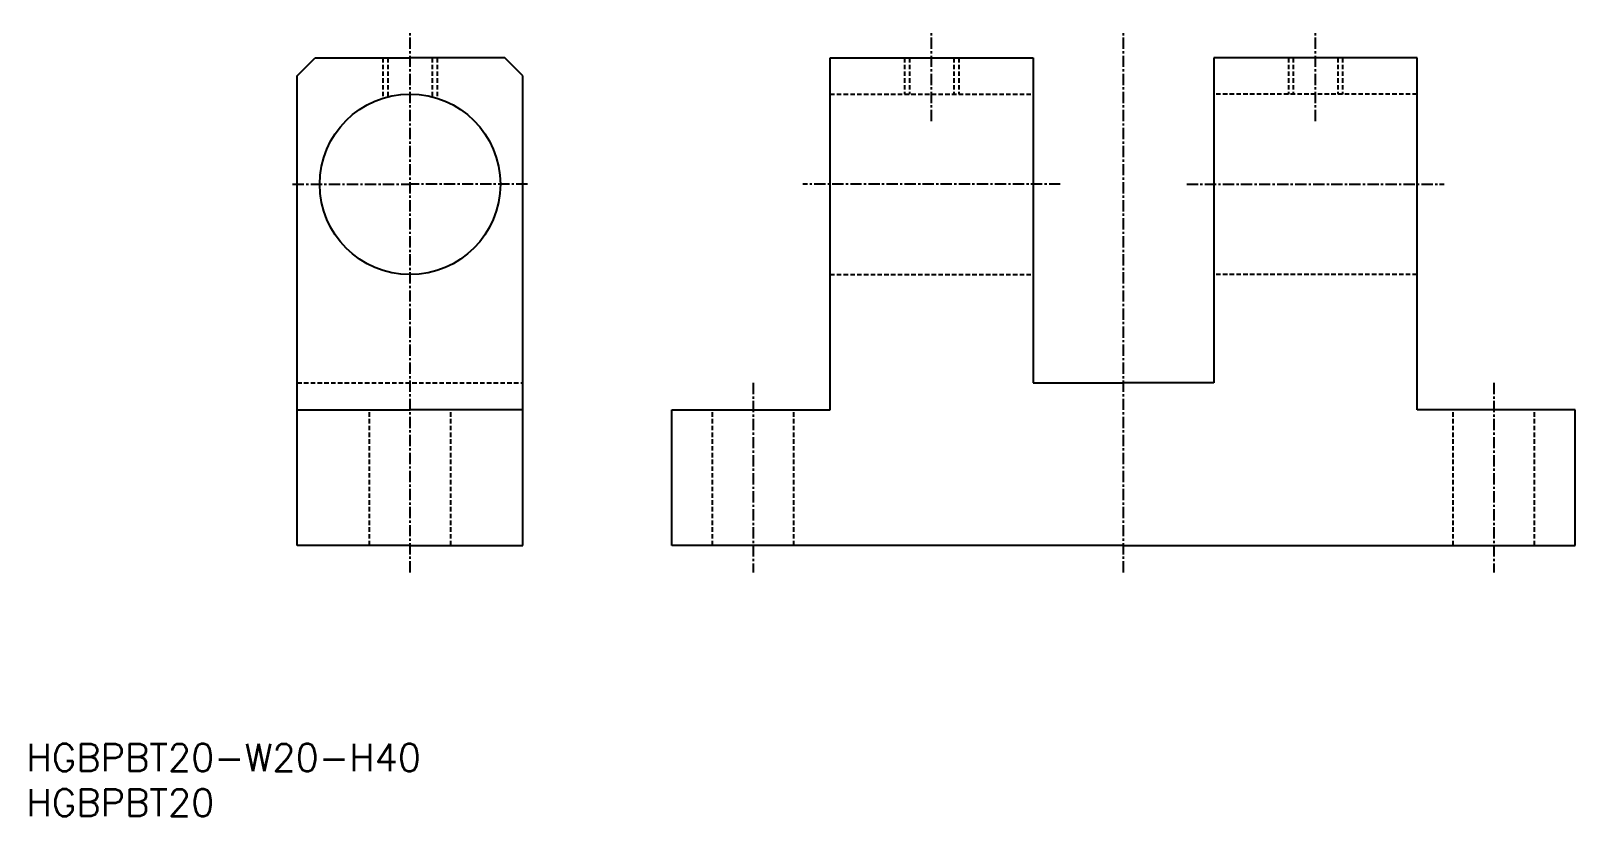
# Model space of a CAD drawing. Extents: x 1 to 171, y 0 to 87.
import ezdxf

# ---------------------------------------------------------------- set-up
doc = ezdxf.new("R2010")
doc.units = 0
doc.linetypes.add('CENTER', pattern=[2, 1.25, -0.25, 0.25, -0.25])
doc.linetypes.add('DASHED', pattern=[0.75, 0.5, -0.25])
doc.layers.get('0').update_dxf_attribs({"linetype": 'CONTINUOUS'})
doc.layers.add('CENTER', color=1, linetype='CENTER')
doc.styles.get("Standard").update_dxf_attribs({"font": 'txt.shx'})

# ---------------------------------------------------------------- blocks, each defined once
blk = doc.blocks.new('*U72')
at = {"color": 7, "linetype": 'CONTINUOUS'}
blk.add_text('HGBPBT20', height=3, dxfattribs=at).set_placement((0, 0))
blk = doc.blocks.new('*U73')
at = {"color": 7, "linetype": 'CONTINUOUS'}
blk.add_text('HGBPBT20-W20-H40', height=3, dxfattribs=at).set_placement((0, 5))

msp = doc.modelspace()

# ---------------------------------------------------------------- linework, layer by layer
for p, q in [((30, 82), (32, 84)), ((32, 84), (42.5, 84)), ((53, 84), (42.5, 84)), ((55, 82), (53, 84)), ((89, 84), (111.5, 84)), ((89, 45), (89, 84)), ((111.5, 84), (111.5, 48)), ((131.5, 84), (131.5, 48)), ((154, 84), (131.5, 84)), ((154, 45), (154, 84)), ((30, 30), (30, 82)), ((55, 30), (55, 82)), ((111.5, 48), (121.5, 48)), ((131.5, 48), (121.5, 48)), ((30, 45), (42.5, 45)), ((55, 45), (42.5, 45)), ((71.5, 30), (71.5, 45)), ((71.5, 45), (89, 45)), ((171.5, 45), (154, 45)), ((171.5, 30), (171.5, 45)), ((42.5, 30), (30, 30)), ((42.5, 30), (55, 30)), ((121.5, 30), (71.5, 30)), ((121.5, 30), (171.5, 30))]:
    msp.add_line(p, q)
at = {"color": 3, "linetype": 'DASHED'}
for p, q in [((39.5, 84), (39.5, 79.5394)), ((40.0415, 84), (40.0415, 79.6931)), ((44.9585, 84), (44.9585, 79.6931)), ((45.5, 84), (45.5, 79.5394)), ((97.25, 84), (97.25, 80)), ((97.7915, 84), (97.7915, 80)), ((102.7085, 84), (102.7085, 80)), ((103.25, 84), (103.25, 80)), ((139.75, 84), (139.75, 80)), ((140.2915, 84), (140.2915, 80)), ((145.2085, 84), (145.2085, 80)), ((145.75, 84), (145.75, 80)), ((89, 80), (111.5, 80)), ((154, 80), (131.5, 80)), ((89, 60), (111.5, 60)), ((154, 60), (131.5, 60)), ((30, 48), (55, 48)), ((38, 30), (38, 45)), ((47, 30), (47, 45)), ((76, 30), (76, 45)), ((85, 30), (85, 45)), ((158, 30), (158, 45)), ((167, 30), (167, 45))]:
    msp.add_line(p, q, dxfattribs=at)
msp.add_circle((42.5, 70), 10)
at = {"layer": 'CENTER', "color": 1, "linetype": 'CENTER'}
for p, q in [((42.5, 27), (42.5, 87)), ((100.25, 77), (100.25, 87)), ((121.5, 27), (121.5, 87)), ((142.75, 77), (142.75, 87)), ((29.5, 70), (42.5, 70)), ((55.5, 70), (42.5, 70)), ((114.5, 70), (86, 70)), ((128.5, 70), (157, 70)), ((80.5, 48), (80.5, 27)), ((162.5, 48), (162.5, 27))]:
    msp.add_line(p, q, dxfattribs=at)

# ---------------------------------------------------------------- block references
at = {"color": 7, "linetype": 'CONTINUOUS'}
for name in ['*U73', '*U72']:
    msp.add_blockref(name, (0, 0), dxfattribs=at)

doc.saveas('drawing.dxf')
